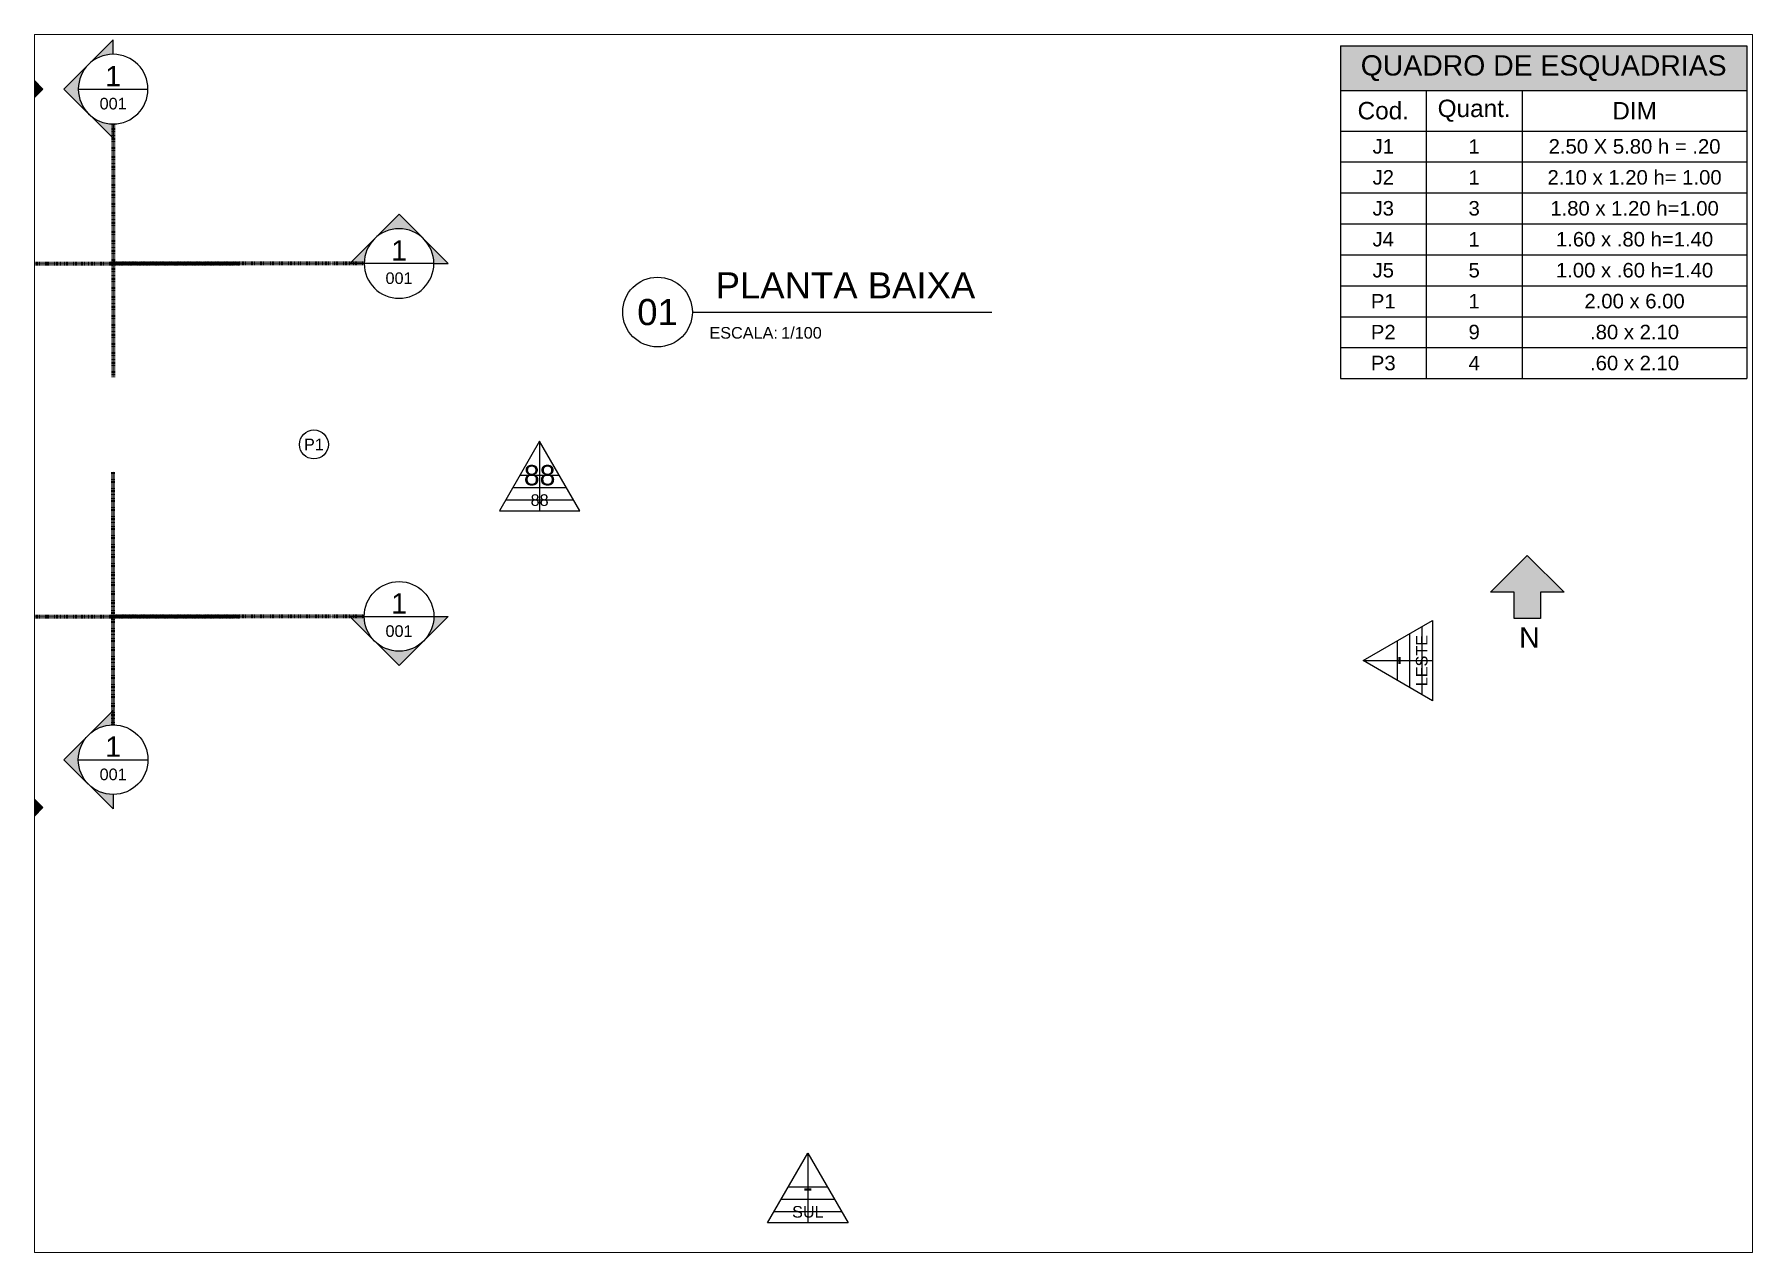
# Paper-space layout 'pav_sup' of a CAD drawing. Header units: metres, sheet in millimetres. Extents: x -210 to 86, y 297 to 507.
# The model-space entities are those that its viewports show. They can reach past a viewport. Long polylines and large blocks are cut down to what shows.
import ezdxf
from ezdxf.enums import TextEntityAlignment as Align

# ---------------------------------------------------------------- set-up
doc = ezdxf.new("R2010")
doc.units = ezdxf.units.M
doc.header["$LTSCALE"] = 0.25
doc.linetypes.add('DIVIDEX2', pattern=[63.5, 25.4, -12.7, 0, -12.7, 0, -12.7])
for name, color, linetype in [('0 @ 0.05', 7, 'Continuous'), ('0 @ 0.1', 7, 'Continuous'), ('0 @ 1', 7, 'Continuous'), ('ARQ_METAL CT @ 1', 2, 'Continuous'), ('SIMB_01', 1, 'Continuous'), ('SIMB_02', 2, 'Continuous'), ('SIMB_PREENCHIMENTO', 253, 'Continuous'), ('SIMB_TXT', 1, 'Continuous')]:
    doc.layers.add(name, color=color, linetype=linetype)
doc.layers.add('0_MRG_AUX', color=7, linetype='Continuous', true_color=0xecbcd1, plot=False)
doc.layers.add('ARQ_0', color=7, linetype='Continuous', true_color=0xff7400, plot=False)
doc.layers.add('SIMB_LCT', color=252, linetype='DIVIDEX2', lineweight=100)
doc.styles.add('Annot_2.5mm', font='arial.ttf', dxfattribs={"height": 2.5})
doc.styles.add('Annot_3.0mm', font='arial.ttf', dxfattribs={"height": 3})
doc.styles.add('Annot_3.5mm', font='arial.ttf', dxfattribs={"height": 3.5})
doc.styles.add('SIMB', font='arial.ttf')

# ---------------------------------------------------------------- blocks, each defined once
blk = doc.blocks.new('*T27')
at = {"layer": 'SIMB_02', "color": 0, "linetype": 'ByBlock', "lineweight": -2, "transparency": 16777216}
for p, q in [((0, 0), (70, 0)), ((0, 0), (0, -57.33)), ((70, 0), (70, -57.33)), ((0, -7.67), (70, -7.67)), ((14.74, -7.67), (14.74, -57.33)), ((31.32, -7.67), (31.32, -57.33)), ((0, -14.67), (70, -14.67)), ((0, -20), (70, -20)), ((0, -25.33), (70, -25.33)), ((0, -30.67), (70, -30.67)), ((0, -36), (70, -36)), ((0, -41.33), (70, -41.33)), ((0, -46.67), (70, -46.67)), ((0, -52), (70, -52)), ((0, -57.33), (70, -57.33))]:
    blk.add_line(p, q, dxfattribs=at)
at = {"layer": 'SIMB_02', "color": 254, "transparency": 16777216}
blk.add_solid([(0, 0), (0, -7.67), (70, 0), (70, -7.67)], dxfattribs=at)
at = {"layer": 'SIMB_02', "color": 0, "transparency": 16777216, "attachment_point": 5}
for s, insert, char_height, width, style in [('QUADRO DE ESQUADRIAS', (35, -3.83), 3.5, 67, 'Annot_3.5mm'), ('Cod.', (7.37, -11.17), 3, 11.7402, 'Annot_3.0mm'), ('Quant.', (23.03, -11.17), 3, 13.5824, 'Annot_3.0mm'), ('DIM', (50.66, -11.17), 3, 35.6774, 'Annot_3.0mm'), ('J1', (7.37, -17.33), 2.5, 12.7402, 'Annot_2.5mm'), ('1', (23.03, -17.33), 2.5, 14.5824, 'Annot_2.5mm'), ('2.50 X 5.80 h = .20', (50.66, -17.33), 2.5, 36.6774, 'Annot_2.5mm'), ('J2', (7.37, -22.67), 2.5, 12.7402, 'Annot_2.5mm'), ('1', (23.03, -22.67), 2.5, 14.5824, 'Annot_2.5mm'), ('2.10 x 1.20 h= 1.00', (50.66, -22.67), 2.5, 36.6774, 'Annot_2.5mm'), ('1.80 x 1.20 h=1.00', (50.66, -28), 2.5, 36.6774, 'Annot_2.5mm'), ('J3', (7.37, -28), 2.5, 12.7402, 'Annot_2.5mm'), ('3', (23.03, -28), 2.5, 14.5824, 'Annot_2.5mm'), ('J4', (7.37, -33.33), 2.5, 12.7402, 'Annot_2.5mm'), ('1', (23.03, -33.33), 2.5, 14.5824, 'Annot_2.5mm'), ('1.60 x .80 h=1.40', (50.66, -33.33), 2.5, 36.6774, 'Annot_2.5mm'), ('J5', (7.37, -38.67), 2.5, 12.7402, 'Annot_2.5mm'), ('5', (23.03, -38.67), 2.5, 14.5824, 'Annot_2.5mm'), ('1.00 x .60 h=1.40', (50.66, -38.67), 2.5, 36.6774, 'Annot_2.5mm'), ('P1', (7.37, -44), 2.5, 12.7402, 'Annot_2.5mm'), ('1', (23.03, -44), 2.5, 14.5824, 'Annot_2.5mm'), ('2.00 x 6.00', (50.66, -44), 2.5, 36.6774, 'Annot_2.5mm'), ('P2', (7.37, -49.33), 2.5, 12.7402, 'Annot_2.5mm'), ('9', (23.03, -49.33), 2.5, 14.5824, 'Annot_2.5mm'), ('.80 x 2.10', (50.66, -49.33), 2.5, 36.6774, 'Annot_2.5mm'), ('P3', (7.37, -54.67), 2.5, 12.7402, 'Annot_2.5mm'), ('4', (23.03, -54.67), 2.5, 14.5824, 'Annot_2.5mm'), ('.60 x 2.10', (50.66, -54.67), 2.5, 36.6774, 'Annot_2.5mm')]:
    blk.add_mtext(s, dxfattribs=dict(at, insert=insert, char_height=char_height, width=width, style=style))
blk = doc.blocks.new('norte')
at = {"layer": 'SIMB_PREENCHIMENTO'}
blk.add_hatch(color=256, dxfattribs=at).paths.add_polyline_path([(-6.36, -6.36), (-2.25, -6.36), (-2.25, -10.86), (2.25, -10.86), (2.25, -6.36), (6.36, -6.36), (0, 0)])
at = {"layer": 'SIMB_01'}
blk.add_lwpolyline([(-2.25, -6.36), (-6.36, -6.36), (0, 0), (6.36, -6.36), (2.25, -6.36), (2.25, -10.86), (-2.25, -10.86)], close=True, dxfattribs=at)
at = {"layer": 'SIMB_01', "insert": (-1.4, -12.39), "char_height": 3.5, "width": 3.7, "attachment_point": 1, "style": 'Annot_3.5mm'}
blk.add_mtext('N', dxfattribs=at)
blk = doc.blocks.new('*U317')
at = {"layer": 'ARQ_0'}
for p, q in [((0, 8), (0, -4)), ((-3.391, 2.127), (3.391, 2.127)), ((-5.856, -2.144), (5.856, -2.144))]:
    blk.add_line(p, q, dxfattribs=at)
at = {"layer": 'SIMB_02'}
blk.add_line((-4.619, 0), (4.619, 0), dxfattribs=at)
blk.add_lwpolyline([(6.928, -4), (0, 8), (-6.928, -4)], close=True, dxfattribs=at)
at = {"layer": 'SIMB_TXT', "style": 'SIMB'}
for tag, height, p in [('00', 3.5, (0, 2.133)), ('000', 2, (0, -2.113))]:
    blk.add_attdef(tag, text='', height=height, rotation=180, dxfattribs=at).set_placement(p, align=Align.MIDDLE_CENTER)
blk = doc.blocks.new('*U444')
at = {"layer": '0 @ 0.05'}
ref = blk.add_blockref('*U317', (47811.7, 23425.558), dxfattribs=dict(at, xscale=-0.05, yscale=0.05, zscale=0.05, rotation=90))
ref.add_attrib('00', '-', dxfattribs={"layer": 'SIMB_TXT', "height": 0.175, "rotation": 90, "style": 'SIMB'}).set_placement((47811.593, 23425.558), align=Align.MIDDLE_CENTER)
ref.add_attrib('000', 'LESTE', dxfattribs={"layer": 'SIMB_TXT', "height": 0.1, "rotation": 90, "style": 'SIMB'}).set_placement((47811.806, 23425.558), align=Align.MIDDLE_CENTER)
at = {"layer": '0 @ 0.1'}
ref = blk.add_blockref('*U317', (47811.7, 23425.558), dxfattribs=dict(at, xscale=-0.1, yscale=0.1, zscale=0.1, rotation=89.99999999999993))
ref.add_attrib('00', '-', dxfattribs={"layer": 'SIMB_TXT', "height": 0.35, "rotation": 90, "style": 'SIMB'}).set_placement((47811.487, 23425.558), align=Align.MIDDLE_CENTER)
ref.add_attrib('000', 'LESTE', dxfattribs={"layer": 'SIMB_TXT', "height": 0.2, "rotation": 90, "style": 'SIMB'}).set_placement((47811.911, 23425.558), align=Align.MIDDLE_CENTER)
at = {"layer": '0 @ 1'}
ref = blk.add_blockref('*U317', (47811.7, 23425.558), dxfattribs=dict(at, xscale=-1, rotation=90))
ref.add_attrib('00', '-', dxfattribs={"layer": 'SIMB_TXT', "height": 3.5, "rotation": 90, "style": 'SIMB'}).set_placement((47809.567, 23425.558), align=Align.MIDDLE_CENTER)
ref.add_attrib('000', 'LESTE', dxfattribs={"layer": 'SIMB_TXT', "height": 2, "rotation": 90, "style": 'SIMB'}).set_placement((47813.813, 23425.558), align=Align.MIDDLE_CENTER)
blk = doc.blocks.new('*U445')
at = {"layer": '0 @ 0.05'}
ref = blk.add_blockref('*U317', (47801.337, 23416.269), dxfattribs=dict(at, xscale=-0.05, yscale=0.05, zscale=0.05))
ref.add_attrib('00', '-', dxfattribs={"layer": 'SIMB_TXT', "height": 0.175, "style": 'SIMB'}).set_placement((47801.337, 23416.375), align=Align.MIDDLE_CENTER)
ref.add_attrib('000', 'SUL', dxfattribs={"layer": 'SIMB_TXT', "height": 0.1, "style": 'SIMB'}).set_placement((47801.337, 23416.163), align=Align.MIDDLE_CENTER)
at = {"layer": '0 @ 0.1'}
ref = blk.add_blockref('*U317', (47801.337, 23416.269), dxfattribs=dict(at, xscale=-0.1, yscale=0.1, zscale=0.1, rotation=359.9999999999999))
ref.add_attrib('00', '-', dxfattribs={"layer": 'SIMB_TXT', "height": 0.35, "style": 'SIMB'}).set_placement((47801.337, 23416.482), align=Align.MIDDLE_CENTER)
ref.add_attrib('000', 'SUL', dxfattribs={"layer": 'SIMB_TXT', "height": 0.2, "style": 'SIMB'}).set_placement((47801.337, 23416.057), align=Align.MIDDLE_CENTER)
at = {"layer": '0 @ 1'}
ref = blk.add_blockref('*U317', (47801.337, 23416.269), dxfattribs=dict(at, xscale=-1))
ref.add_attrib('00', '-', dxfattribs={"layer": 'SIMB_TXT', "height": 3.5, "style": 'SIMB'}).set_placement((47801.337, 23418.402), align=Align.MIDDLE_CENTER)
ref.add_attrib('000', 'SUL', dxfattribs={"layer": 'SIMB_TXT', "height": 2, "style": 'SIMB'}).set_placement((47801.337, 23414.156), align=Align.MIDDLE_CENTER)
blk = doc.blocks.new('*U439')
at = {"layer": 'SIMB_PREENCHIMENTO', "transparency": 33554587}
h = blk.add_hatch(color=256, dxfattribs=at)
h.dxf.hatch_style = 1
h.paths.add_polyline_path([(0, 8.48), (-4.15, 4.33, -0.401827), (4.15, 4.33)])
h = blk.add_hatch(color=256, dxfattribs=at)
h.dxf.hatch_style = 1
h.paths.add_polyline_path([(-4.33, 4.15), (-8.48, 0), (-6, 0, -0.193399)])
h = blk.add_hatch(color=256, dxfattribs=at)
h.dxf.hatch_style = 1
h.paths.add_polyline_path([(4.33, 4.15, -0.193399), (6, 0), (8.48, 0)])
at = {"layer": 'SIMB_01'}
for p, q in [((-8.48, 0), (0, 8.48)), ((8.48, 0), (0, 8.48)), ((0, -6), (0, 6)), ((-6, 0), (-8.48, 0)), ((6, 0), (8.48, 0))]:
    blk.add_line(p, q, dxfattribs=at)
blk.add_circle((0, 0), 6, dxfattribs=at)
at = {"layer": 'SIMB_LCT'}
blk.add_line((6, 0), (69.96, 0), dxfattribs=at)
at = {"layer": 'SIMB_TXT', "style": 'SIMB'}
for tag, height, p in [('000', 3.5, (-2.25, 0)), ('999', 2, (2.53, 0))]:
    blk.add_attdef(tag, text='', height=height, rotation=90, dxfattribs=at).set_placement(p, align=Align.MIDDLE_CENTER)
blk = doc.blocks.new('*U437')
at = {"layer": 'SIMB_PREENCHIMENTO', "transparency": 33554587}
h = blk.add_hatch(color=256, dxfattribs=at)
h.dxf.hatch_style = 1
h.paths.add_polyline_path([(0, 8.48), (-4.15, 4.33, -0.401827), (4.15, 4.33)])
h = blk.add_hatch(color=256, dxfattribs=at)
h.dxf.hatch_style = 1
h.paths.add_polyline_path([(-4.33, 4.15), (-8.48, 0), (-6, 0, -0.193399)])
h = blk.add_hatch(color=256, dxfattribs=at)
h.dxf.hatch_style = 1
h.paths.add_polyline_path([(4.33, 4.15, -0.193399), (6, 0), (8.48, 0)])
at = {"layer": 'SIMB_01'}
for p, q in [((-8.48, 0), (0, 8.48)), ((8.48, 0), (0, 8.48)), ((0, 6), (0, -6)), ((-6, 0), (-8.48, 0)), ((6, 0), (8.48, 0))]:
    blk.add_line(p, q, dxfattribs=at)
blk.add_circle((0, 0), 6, dxfattribs=at)
at = {"layer": 'SIMB_LCT'}
blk.add_line((6, 0), (49.63, 0), dxfattribs=at)
at = {"layer": 'SIMB_TXT', "style": 'SIMB'}
for tag, height, p in [('000', 3.5, (-2.26, 0)), ('999', 2, (2.55, 0))]:
    blk.add_attdef(tag, text='', height=height, rotation=270, dxfattribs=at).set_placement(p, align=Align.MIDDLE_CENTER)
blk = doc.blocks.new('*U434')
at = {"layer": 'SIMB_PREENCHIMENTO', "transparency": 33554587}
h = blk.add_hatch(color=256, dxfattribs=at)
h.dxf.hatch_style = 1
h.paths.add_polyline_path([(0, 8.48), (-4.15, 4.33, -0.401827), (4.15, 4.33)])
h = blk.add_hatch(color=256, dxfattribs=at)
h.dxf.hatch_style = 1
h.paths.add_polyline_path([(-4.33, 4.15), (-8.48, 0), (-6, 0, -0.193399)])
h = blk.add_hatch(color=256, dxfattribs=at)
h.dxf.hatch_style = 1
h.paths.add_polyline_path([(4.33, 4.15, -0.193399), (6, 0), (8.48, 0)])
at = {"layer": 'SIMB_01'}
for p, q in [((-8.48, 0), (0, 8.48)), ((8.48, 0), (0, 8.48)), ((0, 6), (0, -6)), ((-6, 0), (-8.48, 0)), ((6, 0), (8.48, 0))]:
    blk.add_line(p, q, dxfattribs=at)
blk.add_circle((0, 0), 6, dxfattribs=at)
at = {"layer": 'SIMB_LCT'}
blk.add_line((6, 0), (49.63, 0), dxfattribs=at)
at = {"layer": 'SIMB_TXT', "style": 'SIMB'}
for tag, height, p in [('000', 3.5, (2.25, 0)), ('999', 2, (-2.53, 0))]:
    blk.add_attdef(tag, text='', height=height, rotation=270, dxfattribs=at).set_placement(p, align=Align.MIDDLE_CENTER)
blk = doc.blocks.new('*U435')
at = {"layer": 'SIMB_PREENCHIMENTO', "transparency": 33554587}
h = blk.add_hatch(color=256, dxfattribs=at)
h.dxf.hatch_style = 1
h.paths.add_polyline_path([(0, 8.48), (-4.15, 4.33, -0.401827), (4.15, 4.33)])
h = blk.add_hatch(color=256, dxfattribs=at)
h.dxf.hatch_style = 1
h.paths.add_polyline_path([(-4.33, 4.15), (-8.48, 0), (-6, 0, -0.193399)])
h = blk.add_hatch(color=256, dxfattribs=at)
h.dxf.hatch_style = 1
h.paths.add_polyline_path([(4.33, 4.15, -0.193399), (6, 0), (8.48, 0)])
at = {"layer": 'SIMB_01'}
for p, q in [((-8.48, 0), (0, 8.48)), ((8.48, 0), (0, 8.48)), ((-6, 0), (-8.48, 0)), ((-6, 0), (6, 0)), ((6, 0), (8.48, 0))]:
    blk.add_line(p, q, dxfattribs=at)
blk.add_circle((0, 0), 6, dxfattribs=at)
at = {"layer": 'SIMB_LCT'}
blk.add_line((6, 0), (49.63, 0), dxfattribs=at)
at = {"layer": 'SIMB_TXT', "style": 'SIMB'}
for tag, height, p in [('000', 3.5, (0, 2.25)), ('999', 2, (0, -2.53))]:
    blk.add_attdef(tag, text='', height=height, dxfattribs=at).set_placement(p, align=Align.MIDDLE_CENTER)
blk = doc.blocks.new('*U436')
at = {"layer": 'SIMB_PREENCHIMENTO', "transparency": 33554587}
h = blk.add_hatch(color=256, dxfattribs=at)
h.dxf.hatch_style = 1
h.paths.add_polyline_path([(0, 8.48), (-4.15, 4.33, -0.401827), (4.15, 4.33)])
h = blk.add_hatch(color=256, dxfattribs=at)
h.dxf.hatch_style = 1
h.paths.add_polyline_path([(-4.33, 4.15), (-8.48, 0), (-6, 0, -0.193399)])
h = blk.add_hatch(color=256, dxfattribs=at)
h.dxf.hatch_style = 1
h.paths.add_polyline_path([(4.33, 4.15, -0.193399), (6, 0), (8.48, 0)])
at = {"layer": 'SIMB_01'}
for p, q in [((-8.48, 0), (0, 8.48)), ((8.48, 0), (0, 8.48)), ((-6, 0), (-8.48, 0)), ((-6, 0), (6, 0)), ((6, 0), (8.48, 0))]:
    blk.add_line(p, q, dxfattribs=at)
blk.add_circle((0, 0), 6, dxfattribs=at)
at = {"layer": 'SIMB_LCT'}
blk.add_line((6, 0), (49.63, 0), dxfattribs=at)
at = {"layer": 'SIMB_TXT', "style": 'SIMB'}
for tag, height, p in [('000', 3.5, (0, 2.25)), ('999', 2, (0, -2.53))]:
    blk.add_attdef(tag, text='', height=height, dxfattribs=at).set_placement(p, align=Align.MIDDLE_CENTER)
blk = doc.blocks.new('*U431')
at = {"layer": 'SIMB_PREENCHIMENTO', "transparency": 33554587}
h = blk.add_hatch(color=256, dxfattribs=at)
h.dxf.hatch_style = 1
h.paths.add_polyline_path([(0, 8.48), (-4.15, 4.33, -0.401827), (4.15, 4.33)])
h = blk.add_hatch(color=256, dxfattribs=at)
h.dxf.hatch_style = 1
h.paths.add_polyline_path([(-4.33, 4.15), (-8.48, 0), (-6, 0, -0.193399)])
h = blk.add_hatch(color=256, dxfattribs=at)
h.dxf.hatch_style = 1
h.paths.add_polyline_path([(4.33, 4.15, -0.193399), (6, 0), (8.48, 0)])
at = {"layer": 'SIMB_01'}
for p, q in [((-8.48, 0), (0, 8.48)), ((8.48, 0), (0, 8.48)), ((-6, 0), (-8.48, 0)), ((-6, 0), (6, 0)), ((6, 0), (8.48, 0))]:
    blk.add_line(p, q, dxfattribs=at)
blk.add_circle((0, 0), 6, dxfattribs=at)
at = {"layer": 'SIMB_LCT'}
blk.add_line((6, 0), (49.63, 0), dxfattribs=at)
at = {"layer": 'SIMB_TXT', "style": 'SIMB'}
for tag, height, p in [('999', 2, (0, 2.55)), ('000', 3.5, (0, -2.26))]:
    blk.add_attdef(tag, text='', height=height, dxfattribs=at).set_placement(p, align=Align.MIDDLE_CENTER)
blk = doc.blocks.new('*U432')
at = {"layer": 'SIMB_PREENCHIMENTO', "transparency": 33554587}
h = blk.add_hatch(color=256, dxfattribs=at)
h.dxf.hatch_style = 1
h.paths.add_polyline_path([(0, 8.48), (-4.15, 4.33, -0.401827), (4.15, 4.33)])
h = blk.add_hatch(color=256, dxfattribs=at)
h.dxf.hatch_style = 1
h.paths.add_polyline_path([(-4.33, 4.15), (-8.48, 0), (-6, 0, -0.193399)])
h = blk.add_hatch(color=256, dxfattribs=at)
h.dxf.hatch_style = 1
h.paths.add_polyline_path([(4.33, 4.15, -0.193399), (6, 0), (8.48, 0)])
at = {"layer": 'SIMB_01'}
for p, q in [((-8.48, 0), (0, 8.48)), ((8.48, 0), (0, 8.48)), ((-6, 0), (-8.48, 0)), ((6, 0), (-6, 0)), ((6, 0), (8.48, 0))]:
    blk.add_line(p, q, dxfattribs=at)
blk.add_circle((0, 0), 6, dxfattribs=at)
at = {"layer": 'SIMB_LCT'}
blk.add_line((6, 0), (49.63, 0), dxfattribs=at)
at = {"layer": 'SIMB_TXT', "style": 'SIMB'}
for tag, height, p in [('999', 2, (0, 2.53)), ('000', 3.5, (0, -2.25))]:
    blk.add_attdef(tag, text='', height=height, rotation=180, dxfattribs=at).set_placement(p, align=Align.MIDDLE_CENTER)
blk = doc.blocks.new('*U433')
at = {"layer": 'SIMB_PREENCHIMENTO', "transparency": 33554587}
h = blk.add_hatch(color=256, dxfattribs=at)
h.dxf.hatch_style = 1
h.paths.add_polyline_path([(0, 8.48), (-4.15, 4.33, -0.401827), (4.15, 4.33)])
h = blk.add_hatch(color=256, dxfattribs=at)
h.dxf.hatch_style = 1
h.paths.add_polyline_path([(-4.33, 4.15), (-8.48, 0), (-6, 0, -0.193399)])
h = blk.add_hatch(color=256, dxfattribs=at)
h.dxf.hatch_style = 1
h.paths.add_polyline_path([(4.33, 4.15, -0.193399), (6, 0), (8.48, 0)])
at = {"layer": 'SIMB_01'}
for p, q in [((-8.48, 0), (0, 8.48)), ((8.48, 0), (0, 8.48)), ((0, -6), (0, 6)), ((-6, 0), (-8.48, 0)), ((6, 0), (8.48, 0))]:
    blk.add_line(p, q, dxfattribs=at)
blk.add_circle((0, 0), 6, dxfattribs=at)
at = {"layer": 'SIMB_LCT'}
blk.add_line((6, 0), (47.36, 0), dxfattribs=at)
at = {"layer": 'SIMB_TXT', "style": 'SIMB'}
for tag, height, p in [('000', 3.5, (2.26, 0)), ('999', 2, (-2.55, 0))]:
    blk.add_attdef(tag, text='', height=height, rotation=90, dxfattribs=at).set_placement(p, align=Align.MIDDLE_CENTER)
blk = doc.blocks.new('*U258')
at = {"layer": 'ARQ_0'}
for p, q in [((0, 8), (0, -4)), ((-3.39, 2.13), (3.39, 2.13)), ((-5.86, -2.14), (5.86, -2.14))]:
    blk.add_line(p, q, dxfattribs=at)
at = {"layer": 'SIMB_02'}
blk.add_line((-4.62, 0), (4.62, 0), dxfattribs=at)
blk.add_lwpolyline([(6.93, -4), (0, 8), (-6.93, -4)], close=True, dxfattribs=at)
at = {"layer": 'SIMB_TXT', "style": 'SIMB'}
for tag, height, p in [('00', 3.5, (0, 2.12)), ('000', 2, (0, -2.17))]:
    blk.add_attdef(tag, text='', height=height, dxfattribs=at).set_placement(p, align=Align.MIDDLE_CENTER)
blk = doc.blocks.new('*U22')
at = {"layer": 'SIMB_02'}
blk.add_circle((0, 0), 2.5, dxfattribs=at)
at = {"layer": 'SIMB_TXT', "style": 'SIMB'}
blk.add_attdef('CDESQ', text='', height=2, dxfattribs=at).set_placement((0, 0), align=Align.MIDDLE_CENTER)
blk = doc.blocks.new('*U428')
at = {"layer": 'SIMB_02'}
blk.add_line((6, 0), (57.59, 0), dxfattribs=at)
blk.add_circle((0, 0), 6, dxfattribs=at)
at = {"layer": 'SIMB_TXT', "style": 'SIMB'}
blk.add_text('ESCALA:', height=2, dxfattribs=at).set_placement((8.94, -4.58))
blk.add_attdef('TITULO_DO_DESENHO', text='', height=4.5, dxfattribs=at).set_placement((10.02, 1), align=Align.BOTTOM_LEFT)
blk.add_attdef('NUM', text='', height=4.5, dxfattribs=at).set_placement((0, 0), align=Align.MIDDLE_CENTER)
blk.add_attdef('ESCALA', (21.3, -4.58), '', height=2, dxfattribs=at)

msp = doc.modelspace()

# ---------------------------------------------------------------- block references
for name in ['*U444', '*U445']:
    msp.add_blockref(name, (0, 0))
at = {"layer": '0 @ 0.1', "xscale": 0.1, "yscale": 0.1, "zscale": 0.1}
for name, p, rotation in [('*U439', (47787.31, 23435.409), 270), ('*U434', (47789.369, 23423.85), 90.00000000000001), ('*U432', (47794.294, 23426.32), 180)]:
    msp.add_blockref(name, p, dxfattribs=dict(at, rotation=rotation)).add_auto_attribs({'999': '001', '000': '1'})
at = {"layer": '0 @ 0.1'}
ref = msp.add_blockref('*U437', (47789.369, 23435.409), dxfattribs=dict(at, xscale=-0.1, yscale=0.1, zscale=0.1, rotation=90))
ref.add_attrib('999', '001', dxfattribs={"layer": 'SIMB_TXT', "height": 0.2, "style": 'SIMB'}).set_placement((47789.369, 23435.159), align=Align.MIDDLE_CENTER)
ref.add_attrib('000', '1', dxfattribs={"layer": 'SIMB_TXT', "height": 0.35, "style": 'SIMB'}).set_placement((47789.369, 23435.633), align=Align.MIDDLE_CENTER)
at = {"layer": '0 @ 0.1', "xscale": 0.1, "yscale": 0.1, "zscale": 0.1}
for name, p, values in [('*U435', (47786.581, 23432.403), {'999': '001', '000': '1'}), ('*U428', (47798.747, 23431.566), {'TITULO_DO_DESENHO': 'PLANTA BAIXA', 'NUM': '01', 'ESCALA': '1/100'}), ('*U22', (47792.828, 23429.284), {'CDESQ': 'P1'}), ('*U258', (47796.716, 23428.542), {'00': '88', '000': '88'})]:
    msp.add_blockref(name, p, dxfattribs=at).add_auto_attribs(values)
at = {"layer": '0 @ 0.1'}
ref = msp.add_blockref('*U436', (47794.294, 23432.403), dxfattribs=dict(at, xscale=-0.1, yscale=0.1, zscale=0.1))
ref.add_attrib('999', '001', dxfattribs={"layer": 'SIMB_TXT', "height": 0.2, "style": 'SIMB'}).set_placement((47794.294, 23432.15), align=Align.MIDDLE_CENTER)
ref.add_attrib('000', '1', dxfattribs={"layer": 'SIMB_TXT', "height": 0.35, "style": 'SIMB'}).set_placement((47794.294, 23432.628), align=Align.MIDDLE_CENTER)
ref = msp.add_blockref('*U433', (47787.31, 23423.025), dxfattribs=dict(at, xscale=-0.1, yscale=0.1, zscale=0.1, rotation=270))
ref.add_attrib('999', '001', dxfattribs={"layer": 'SIMB_TXT', "height": 0.2, "rotation": 180, "style": 'SIMB'}).set_placement((47787.31, 23422.77), align=Align.MIDDLE_CENTER)
ref.add_attrib('000', '1', dxfattribs={"layer": 'SIMB_TXT', "height": 0.35, "rotation": 180, "style": 'SIMB'}).set_placement((47787.31, 23423.251), align=Align.MIDDLE_CENTER)
ref = msp.add_blockref('*U431', (47786.581, 23426.32), dxfattribs=dict(at, xscale=-0.1, yscale=0.1, zscale=0.1, rotation=180))
ref.add_attrib('999', '001', dxfattribs={"layer": 'SIMB_TXT', "height": 0.2, "style": 'SIMB'}).set_placement((47786.581, 23426.07), align=Align.MIDDLE_CENTER)
ref.add_attrib('000', '1', dxfattribs={"layer": 'SIMB_TXT', "height": 0.35, "style": 'SIMB'}).set_placement((47786.581, 23426.543), align=Align.MIDDLE_CENTER)

psp = doc.layouts.new('pav_sup')

# ---------------------------------------------------------------- block references
psp.add_blockref('*T27', (15, 505))
at = {"layer": 'ARQ_METAL CT @ 1'}
psp.add_blockref('norte', (47.18, 417.18), dxfattribs=at)

# ---------------------------------------------------------------- viewports
at = {"layer": '0_MRG_AUX'}
vp = psp.add_viewport(center=(-62, 402), size=(296, 210), view_center_point=(47802.812, 23425.853), view_height=21, dxfattribs=at)
vp.frozen_layers = ['0 @ 0.05', '0 @ 1', 'ARQ_METAL CT @ 1']

doc.saveas('drawing.dxf')
